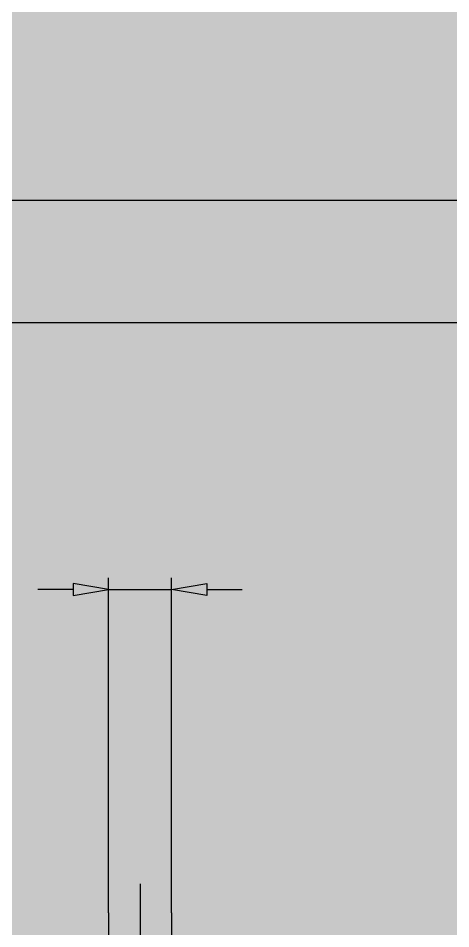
# Model space of a CAD drawing. Extents: x -0.42 to 4.47, y 1.12 to 4.63.
# Drawn here: x 1.803 to 2.145, y 2.684 to 3.404 of the extents above; entities that cross this region are included whole.
import ezdxf

# ---------------------------------------------------------------- set-up
doc = ezdxf.new("R2010")
doc.units = 0
doc.linetypes.add('1', pattern=[50.799999713897705, 31.75, -6.349999904632568, 6.349999904632568, -6.349999904632568])
doc.layers.get('0').update_dxf_attribs({"linetype": 'CONTINUOUS'})

msp = doc.modelspace()

# ---------------------------------------------------------------- linework, layer by layer
at = {"color": 7, "const_width": 1.4149999618530273}
for points in [[(1.3435124052456189, 3.926234479933015), (1.374570741015333, 3.92623447993293)], [(1.3435124052456686, 3.926234479933015), (1.3435124052456686, 3.3982427718487713)], [(1.3745707410153472, 3.92623447993293), (1.374570741015333, 3.3982427718487713)], [(1.3745707410153827, 3.910705312048009), (3.5486542448919707, 3.910705312048009)], [(1.3435124052456189, 3.895176144163358), (1.374570741015333, 3.8951761441632584)], [(2.3591774423770175, 3.823741971893341), (2.359147039403126, 3.8246125879267368), (2.3590559800601127, 3.8254789624424177), (2.3589047071600646, 3.8263368743786543), (2.35869395748896, 3.827182144511326), (2.358424758844741, 3.8280106540586587), (2.358098421151439, 3.8288183673587355), (2.357716535718687, 3.829601348715542), (2.3572809626534124, 3.8303557842434373), (2.3567938234549644, 3.831077997417367), (2.356257492129238, 3.8317644701768216), (2.3556745811194233, 3.83241185847605), (2.35504793019863, 3.833017007834343), (2.354380593141144, 3.8335769703672753), (2.3536758206911657, 3.8340890173749926), (2.3529370464935297, 3.8345506548924533), (2.352167869692245, 3.834959633315833), (2.3513720375290106, 3.8353139607312414), (2.350553427201227, 3.835611910319656), (2.349716027349821, 3.8358520307237853), (2.348863917325545, 3.8360331527123748), (2.348001248584204, 3.8361543928827615), (2.347132223952997, 3.836215160325139), (2.34626107726708, 3.836215160325139), (2.34539205263588, 3.8361543928827615), (2.344529383894539, 3.8360331527123748), (2.343677273870256, 3.8358520307237853), (2.34283987401885, 3.835611910319656), (2.3420212636910733, 3.8353139607312414), (2.341225431527832, 3.834959633315833), (2.340456254726554, 3.8345506548924533), (2.3397174805289183, 3.8340890173749926), (2.3390127080789327, 3.8335769703672753), (2.338345371021447, 3.833017007834343), (2.3377187201006606, 3.83241185847605), (2.3371358090908387, 3.8317644701768216), (2.3365994777651196, 3.831077997417367), (2.3361123385666716, 3.8303557842434373), (2.335676765501397, 3.829601348715542), (2.3352948800686377, 3.8288183673587355), (2.3349685423753357, 3.8280106540586587), (2.334699343731117, 3.827182144511326), (2.3344885940600193, 3.8263368743786543), (2.334337321159964, 3.8254789624424177), (2.3342462618169577, 3.8246125879267368), (2.3342158588430664, 3.823741971893341), (2.3342462618169577, 3.822871355859945), (2.334337321159964, 3.8220049813442643), (2.3344885940600193, 3.8211470694080276), (2.334699343731117, 3.820301799275356), (2.3349685423753357, 3.8194732897280232), (2.3352948800686377, 3.8186655764279607), (2.335676765501397, 3.817882595071154), (2.3361123385666716, 3.817128159543259), (2.3365994777651196, 3.816405946369315), (2.3371358090908387, 3.8157194736098745), (2.3377187201006606, 3.8150720853106463), (2.338345371021447, 3.814466935952339), (2.3390127080789327, 3.8139069734194067), (2.3397174805289183, 3.8133949264117035), (2.340456254726554, 3.8129332888942287), (2.341225431527832, 3.812524310470863), (2.3420212636910733, 3.8121699830554547), (2.34283987401885, 3.8118720334670257), (2.343677273870256, 3.811631913062911), (2.344529383894539, 3.811450791074307), (2.34539205263588, 3.8113295509039347), (2.34626107726708, 3.811268783461557), (2.347132223952997, 3.811268783461557), (2.348001248584204, 3.8113295509039347), (2.348863917325545, 3.811450791074307), (2.349716027349821, 3.811631913062911), (2.350553427201227, 3.8118720334670257), (2.3513720375290106, 3.8121699830554547), (2.352167869692245, 3.812524310470863), (2.3529370464935297, 3.8129332888942287), (2.3536758206911657, 3.8133949264117035), (2.354380593141144, 3.8139069734194067), (2.35504793019863, 3.814466935952339), (2.3556745811194233, 3.8150720853106463), (2.356257492129238, 3.8157194736098745), (2.3567938234549644, 3.816405946369315), (2.3572809626534124, 3.817128159543259), (2.357716535718687, 3.817882595071154), (2.358098421151439, 3.8186655764279607), (2.358424758844741, 3.8194732897280232), (2.35869395748896, 3.820301799275356), (2.3589047071600646, 3.8211470694080276), (2.3590559800601127, 3.8220049813442643), (2.3591774423770175, 3.823741971893341)], [(2.5517391241447527, 3.823741971893341), (2.5517087211708613, 3.8246125879267368), (2.551617661827848, 3.8254789624424177), (2.5514663889277998, 3.8263368743786543), (2.551255639256695, 3.827182144511326), (2.5509864406124763, 3.8280106540586587), (2.550660102919174, 3.8288183673587355), (2.5502782174864222, 3.829601348715542), (2.5498426444211475, 3.8303557842434373), (2.5493555052226995, 3.831077997417367), (2.548819173896973, 3.8317644701768216), (2.5482362628871584, 3.83241185847605), (2.547609611966365, 3.833017007834343), (2.5469422749088793, 3.8335769703672753), (2.546237502458901, 3.8340890173749926), (2.545498728261265, 3.8345506548924533), (2.54472955145998, 3.834959633315833), (2.5439337192967457, 3.8353139607312414), (2.543115108968962, 3.835611910319656), (2.542277709117556, 3.8358520307237853), (2.54142559909328, 3.8360331527123748), (2.540562930351939, 3.8361543928827615), (2.539693905720732, 3.836215160325139), (2.538822759034815, 3.836215160325139), (2.537953734403615, 3.8361543928827615), (2.537091065662274, 3.8360331527123748), (2.536238955637991, 3.8358520307237853), (2.535401555786585, 3.835611910319656), (2.5345829454588085, 3.8353139607312414), (2.533787113295567, 3.834959633315833), (2.5330179364942893, 3.8345506548924533), (2.5322791622966534, 3.8340890173749926), (2.531574389846668, 3.8335769703672753), (2.530907052789182, 3.833017007834343), (2.5302804018683958, 3.83241185847605), (2.529697490858574, 3.8317644701768216), (2.5291611595328547, 3.831077997417367), (2.5286740203344067, 3.8303557842434373), (2.528238447269132, 3.829601348715542), (2.527856561836373, 3.8288183673587355), (2.527530224143071, 3.8280106540586587), (2.527261025498852, 3.827182144511326), (2.5270502758277544, 3.8263368743786543), (2.526899002927699, 3.8254789624424177), (2.526807943584693, 3.8246125879267368), (2.5267775406108015, 3.823741971893341), (2.526807943584693, 3.822871355859945), (2.526899002927699, 3.8220049813442643), (2.5270502758277544, 3.8211470694080276), (2.527261025498852, 3.820301799275356), (2.527530224143071, 3.8194732897280232), (2.527856561836373, 3.8186655764279607), (2.528238447269132, 3.817882595071154), (2.5286740203344067, 3.817128159543259), (2.5291611595328547, 3.816405946369315), (2.529697490858574, 3.8157194736098745), (2.5302804018683958, 3.8150720853106463), (2.530907052789182, 3.814466935952339), (2.531574389846668, 3.8139069734194067), (2.5322791622966534, 3.8133949264117035), (2.5330179364942893, 3.8129332888942287), (2.533787113295567, 3.812524310470863), (2.5345829454588085, 3.8121699830554547), (2.535401555786585, 3.8118720334670257), (2.536238955637991, 3.811631913062911), (2.537091065662274, 3.811450791074307), (2.537953734403615, 3.8113295509039347), (2.538822759034815, 3.811268783461557), (2.539693905720732, 3.811268783461557), (2.540562930351939, 3.8113295509039347), (2.54142559909328, 3.811450791074307), (2.542277709117556, 3.811631913062911), (2.543115108968962, 3.8118720334670257), (2.5439337192967457, 3.8121699830554547), (2.54472955145998, 3.812524310470863), (2.545498728261265, 3.8129332888942287), (2.546237502458901, 3.8133949264117035), (2.5469422749088793, 3.8139069734194067), (2.547609611966365, 3.814466935952339), (2.5482362628871584, 3.8150720853106463), (2.548819173896973, 3.8157194736098745), (2.5493555052226995, 3.816405946369315), (2.5498426444211475, 3.817128159543259), (2.5502782174864222, 3.817882595071154), (2.550660102919174, 3.8186655764279607), (2.5509864406124763, 3.8194732897280232), (2.551255639256695, 3.820301799275356), (2.5514663889277998, 3.8211470694080276), (2.551617661827848, 3.8220049813442643), (2.5517391241447527, 3.823741971893341)], [(2.6449141314537528, 3.823741971893341), (2.6448837284798614, 3.8246125879267368), (2.644792669136855, 3.8254789624424177), (2.6446413962368, 3.8263368743786543), (2.644430646565702, 3.827182144511326), (2.6441614479214834, 3.8280106540586587), (2.6438351102281814, 3.8288183673587355), (2.6434532247954223, 3.829601348715542), (2.6430176517301476, 3.8303557842434373), (2.6425305125316996, 3.831077997417367), (2.6419941812059804, 3.8317644701768216), (2.6414112701961585, 3.83241185847605), (2.6407846192753723, 3.833017007834343), (2.6401172822178864, 3.8335769703672753), (2.639412509767901, 3.8340890173749926), (2.638673735570265, 3.8345506548924533), (2.6379045587689873, 3.834959633315833), (2.637108726605746, 3.8353139607312414), (2.6362901162779693, 3.835611910319656), (2.6354527164265633, 3.8358520307237853), (2.63460060640228, 3.8360331527123748), (2.633737937660939, 3.8361543928827615), (2.632868913029739, 3.836215160325139), (2.6319977663438223, 3.836215160325139), (2.6311287417126152, 3.8361543928827615), (2.630266072971274, 3.8360331527123748), (2.629413962946998, 3.8358520307237853), (2.628576563095592, 3.835611910319656), (2.6277579527678085, 3.8353139607312414), (2.626962120604574, 3.834959633315833), (2.6261929438032894, 3.8345506548924533), (2.6254541696056535, 3.8340890173749926), (2.624749397155675, 3.8335769703672753), (2.624082060098189, 3.833017007834343), (2.623455409177396, 3.83241185847605), (2.622872498167581, 3.8317644701768216), (2.6223361668418548, 3.831077997417367), (2.6218490276434068, 3.8303557842434373), (2.621413454578132, 3.829601348715542), (2.62103156914538, 3.8288183673587355), (2.620705231452078, 3.8280106540586587), (2.6204360328078593, 3.827182144511326), (2.6202252831367545, 3.8263368743786543), (2.6200740102367064, 3.8254789624424177), (2.619982950893693, 3.8246125879267368), (2.6199525479198016, 3.823741971893341), (2.619982950893693, 3.822871355859945), (2.6200740102367064, 3.8220049813442643), (2.6202252831367545, 3.8211470694080276), (2.6204360328078593, 3.820301799275356), (2.620705231452078, 3.8194732897280232), (2.62103156914538, 3.8186655764279607), (2.621413454578132, 3.817882595071154), (2.6218490276434068, 3.817128159543259), (2.6223361668418548, 3.816405946369315), (2.622872498167581, 3.8157194736098745), (2.623455409177396, 3.8150720853106463), (2.624082060098189, 3.814466935952339), (2.624749397155675, 3.8139069734194067), (2.6254541696056535, 3.8133949264117035), (2.6261929438032894, 3.8129332888942287), (2.626962120604574, 3.812524310470863), (2.6277579527678085, 3.8121699830554547), (2.628576563095592, 3.8118720334670257), (2.629413962946998, 3.811631913062911), (2.630266072971274, 3.811450791074307), (2.6311287417126152, 3.8113295509039347), (2.6319977663438223, 3.811268783461557), (2.632868913029739, 3.811268783461557), (2.633737937660939, 3.8113295509039347), (2.63460060640228, 3.811450791074307), (2.6354527164265633, 3.811631913062911), (2.6362901162779693, 3.8118720334670257), (2.637108726605746, 3.8121699830554547), (2.6379045587689873, 3.812524310470863), (2.638673735570265, 3.8129332888942287), (2.639412509767901, 3.8133949264117035), (2.6401172822178864, 3.8139069734194067), (2.6407846192753723, 3.814466935952339), (2.6414112701961585, 3.8150720853106463), (2.6419941812059804, 3.8157194736098745), (2.6425305125316996, 3.816405946369315), (2.6430176517301476, 3.817128159543259), (2.6434532247954223, 3.817882595071154), (2.6438351102281814, 3.8186655764279607), (2.6441614479214834, 3.8194732897280232), (2.644430646565702, 3.820301799275356), (2.6446413962368, 3.8211470694080276), (2.644792669136855, 3.8220049813442643), (2.6449141314537528, 3.823741971893341)], [(2.8374758132255096, 3.823741971893341), (2.8374454102516182, 3.8246125879267368), (2.837354350908612, 3.8254789624424177), (2.8372030780085638, 3.8263368743786543), (2.836992328337459, 3.827182144511326), (2.8367231296932403, 3.8280106540586587), (2.836396791999938, 3.8288183673587355), (2.836014906567179, 3.829601348715542), (2.8355793335019044, 3.8303557842434373), (2.8350921943034564, 3.831077997417367), (2.834555862977737, 3.8317644701768216), (2.8339729519679224, 3.83241185847605), (2.833346301047129, 3.833017007834343), (2.8326789639896433, 3.8335769703672753), (2.8319741915396577, 3.8340890173749926), (2.8312354173420218, 3.8345506548924533), (2.830466240540744, 3.834959633315833), (2.8296704083775026, 3.8353139607312414), (2.828851798049726, 3.835611910319656), (2.82801439819832, 3.8358520307237853), (2.827162288174037, 3.8360331527123748), (2.826299619432696, 3.8361543928827615), (2.825430594801496, 3.836215160325139), (2.824559448115579, 3.836215160325139), (2.823690423484372, 3.8361543928827615), (2.822827754743031, 3.8360331527123748), (2.821975644718755, 3.8358520307237853), (2.821138244867349, 3.835611910319656), (2.8203196345395654, 3.8353139607312414), (2.819523802376331, 3.834959633315833), (2.818754625575046, 3.8345506548924533), (2.8180158513774103, 3.8340890173749926), (2.817311078927432, 3.8335769703672753), (2.816643741869946, 3.833017007834343), (2.8160170909491526, 3.83241185847605), (2.815434179939338, 3.8317644701768216), (2.8148978486136116, 3.831077997417367), (2.8144107094151636, 3.8303557842434373), (2.813975136349889, 3.829601348715542), (2.813593250917137, 3.8288183673587355), (2.813266913223835, 3.8280106540586587), (2.812997714579616, 3.827182144511326), (2.8127869649085113, 3.8263368743786543), (2.812635692008463, 3.8254789624424177), (2.8125446326654497, 3.8246125879267368), (2.8125142296915584, 3.823741971893341), (2.8125446326654497, 3.822871355859945), (2.812635692008463, 3.8220049813442643), (2.8127869649085113, 3.8211470694080276), (2.812997714579616, 3.820301799275356), (2.813266913223835, 3.8194732897280232), (2.813593250917137, 3.8186655764279607), (2.813975136349889, 3.817882595071154), (2.8144107094151636, 3.817128159543259), (2.8148978486136116, 3.816405946369315), (2.815434179939338, 3.8157194736098745), (2.8160170909491526, 3.8150720853106463), (2.816643741869946, 3.814466935952339), (2.817311078927432, 3.8139069734194067), (2.8180158513774103, 3.8133949264117035), (2.818754625575046, 3.8129332888942287), (2.819523802376331, 3.812524310470863), (2.8203196345395654, 3.8121699830554547), (2.821138244867349, 3.8118720334670257), (2.821975644718755, 3.811631913062911), (2.822827754743031, 3.811450791074307), (2.823690423484372, 3.8113295509039347), (2.824559448115579, 3.811268783461557), (2.825430594801496, 3.811268783461557), (2.826299619432696, 3.8113295509039347), (2.827162288174037, 3.811450791074307), (2.82801439819832, 3.811631913062911), (2.828851798049726, 3.8118720334670257), (2.8296704083775026, 3.8121699830554547), (2.830466240540744, 3.812524310470863), (2.8312354173420218, 3.8129332888942287), (2.8319741915396577, 3.8133949264117035), (2.8326789639896433, 3.8139069734194067), (2.833346301047129, 3.814466935952339), (2.8339729519679224, 3.8150720853106463), (2.834555862977737, 3.8157194736098745), (2.8350921943034564, 3.816405946369315), (2.8355793335019044, 3.817128159543259), (2.836014906567179, 3.817882595071154), (2.836396791999938, 3.8186655764279607), (2.8367231296932403, 3.8194732897280232), (2.836992328337459, 3.820301799275356), (2.8372030780085638, 3.8211470694080276), (2.837354350908612, 3.8220049813442643), (2.8374758132255096, 3.823741971893341)], [(1.374570741015333, 3.693296961660792), (3.6728875879707275, 3.6932969616606925)], [(1.374570741015333, 3.6746619601986765), (1.3932057424774271, 3.693296961660778)], [(1.3435124052456686, 3.4914177791578567), (1.374570741015333, 3.4914177791578567)], [(1.3435124052456686, 3.3982427718487713), (1.374570741015333, 3.3982427718487713)], [(1.3435124052456686, 3.008744987840899), (1.3435124052455123, 2.263344929368799)], [(1.3435124052456686, 3.008744987840899), (1.3745707410152477, 3.008744987840899)], [(1.3745707410152121, 3.008744987840913), (1.3745707410152193, 2.263344929368799)], [(1.3435124052456686, 2.9776866520712417), (1.3745707410152477, 2.9776866520712417)], [(1.374570741015205, 2.8720883104543873), (1.393205742477008, 2.8534533089925844)], [(1.3745707410152121, 2.8534533089925986), (3.6728875879706493, 2.853453308992769)], [(1.3745707410152121, 2.8286066403769468), (3.6728875879706493, 2.8286066403769468)], [(2.3094266476828906, 2.7913366374534405), (2.306826823726361, 2.791245850610167), (2.3042396658243973, 2.7909739284495174), (2.3016777783859013, 2.790522197926734), (2.299153642898709, 2.789892859773431), (2.296679555543406, 2.7890889825736593), (2.2942675714716145, 2.7881144761063297), (2.2919294407537123, 2.7869740943071406), (2.2896765550636857, 2.7856733908393068), (2.2875198899210076, 2.7842187013218194), (2.285469951375511, 2.782617113709918), (2.2835367286160917, 2.7808764297896857), (2.2817296376936014, 2.7790051355585064), (2.2800574844964316, 2.77701233902404), (2.278528414397293, 2.77490775539448), (2.2771498796717324, 2.7727016359916377), (2.275928592106858, 2.7704047282645377), (2.2748705022676887, 2.7680282239553122), (2.273980769877589, 2.7655836991195315), (2.2732637223509258, 2.76308306451358), (2.2727228607170034, 2.760538502653091), (2.2723608151907086, 2.7579624107953293), (2.272156644759292, 2.754066634529835)], [(2.3094266476828906, 2.7913366374534405), (2.8622650243816707, 2.7913366374534405)], [(2.272156644759292, 2.754066634529906), (2.272156644758873, 2.5180232826807867)], [(1.688259932288851, 2.656232876855384), (1.6868516942584009, 2.656183699537877), (1.6854503170383666, 2.6560364089846047), (1.6840626280246056, 2.6557917219883365), (1.6826953879690478, 2.655450830735461), (1.6813552575650874, 2.655015396882007), (1.6800487664396968, 2.654487539705869), (1.6787822787206679, 2.653869833144796), (1.6775619656385672, 2.653165283581828), (1.6763937718344977, 2.6523773268832826), (1.6752833879620326, 2.651509801741142), (1.6742362262510824, 2.650566931901423), (1.6732573849644936, 2.6495533128352946), (1.672351635809683, 2.6484738821196174), (1.6715233891357357, 2.6473338994436943), (1.6707766820855738, 2.646138917730241), (1.6701151519383401, 2.6448947594397794), (1.6695420198187065, 2.6436074862105556), (1.6690600818109758, 2.6422833684986244), (1.6686716808205446, 2.6409288581796346), (1.668378713978754, 2.639550553745977), (1.6681826059853435, 2.638155170687199), (1.668084312070384, 2.636749506779651), (1.668084312070384, 2.635340410430544), (1.6681826059853435, 2.6339347465229963), (1.668378713978754, 2.6325393634642325), (1.6686716808205446, 2.6311610590305747), (1.6690600818109758, 2.6298065487115707), (1.6695420198187065, 2.6284824309996395), (1.6701151519383401, 2.62719515777043), (1.6707766820855738, 2.6259509994799544), (1.6715233891357357, 2.624756017766501), (1.672351635809683, 2.6236160350905777), (1.6732573849644936, 2.6225366043749005), (1.6742362262510824, 2.6215229853087862), (1.6752833879620326, 2.6205801154690533), (1.6763937718344977, 2.6197125903269267), (1.6775619656385672, 2.6189246336283674), (1.6787822787206679, 2.618220084065399), (1.6800487664396968, 2.6176023775043404), (1.6813552575650874, 2.617074520328188), (1.6826953879690478, 2.616639086474734), (1.6840626280246056, 2.6162981952218587), (1.6854503170383666, 2.6160535082256047), (1.688259932288851, 2.615857040354811)], [(1.7379532695203181, 2.6562328768552987), (1.688259932288851, 2.656232876855384)], [(1.7379532695202755, 2.656232876855384), (1.7393615075507256, 2.656183699537877), (1.74076288477076, 2.6560364089846047), (1.7421505737845209, 2.6557917219883365), (1.7435178138400858, 2.655450830735461), (1.744857944244039, 2.655015396882007), (1.7461644353694297, 2.654487539705869), (1.7474309230884586, 2.653869833144796), (1.7486512361705593, 2.653165283581828), (1.7498194299746288, 2.6523773268832826), (1.750929813847101, 2.651509801741142), (1.751976975558044, 2.650566931901423), (1.75295581684464, 2.6495533128352946), (1.7538615659994434, 2.6484738821196174), (1.7546898126733907, 2.6473338994436943), (1.7554365197235597, 2.646138917730241), (1.7560980498707863, 2.6448947594397794), (1.75667118199042, 2.6436074862105556), (1.7571531199981507, 2.6422833684986244), (1.7575415209885819, 2.6409288581796346), (1.7578344878303795, 2.639550553745977), (1.758030595823783, 2.638155170687199), (1.7581288897387424, 2.636749506779651), (1.7581288897387424, 2.635340410430544), (1.758030595823783, 2.6339347465229963), (1.7578344878303795, 2.6325393634642325), (1.7575415209885819, 2.6311610590305747), (1.7571531199981507, 2.6298065487115707), (1.75667118199042, 2.6284824309996395), (1.7560980498707863, 2.62719515777043), (1.7554365197235597, 2.6259509994799544), (1.7546898126733907, 2.624756017766501), (1.7538615659994434, 2.6236160350905777), (1.75295581684464, 2.6225366043749005), (1.751976975558044, 2.6215229853087862), (1.750929813847101, 2.6205801154690533), (1.7498194299746288, 2.6197125903269267), (1.7486512361705593, 2.6189246336283674), (1.7474309230884586, 2.618220084065399), (1.7461644353694297, 2.6176023775043404), (1.744857944244039, 2.617074520328188), (1.7435178138400858, 2.616639086474734), (1.7421505737845209, 2.6162981952218587), (1.74076288477076, 2.6160535082256047), (1.7379532695202755, 2.615857040354811)], [(1.8746099469068582, 2.656232876855384), (1.8732017088764081, 2.656183699537877), (1.8718003316563738, 2.6560364089846047), (1.8704126426426129, 2.6557917219883365), (1.869045402587048, 2.655450830735461), (1.8677052721830947, 2.655015396882007), (1.866398781057704, 2.654487539705869), (1.8651322933386751, 2.653869833144796), (1.8639119802565745, 2.653165283581828), (1.862743786452505, 2.6523773268832826), (1.8616334025800327, 2.651509801741142), (1.8605862408690896, 2.650566931901423), (1.8596073995824938, 2.6495533128352946), (1.8587016504276903, 2.6484738821196174), (1.857873403753743, 2.6473338994436943), (1.857126696703574, 2.646138917730241), (1.8564651665563474, 2.6448947594397794), (1.8558920344367138, 2.6436074862105556), (1.855410096428983, 2.6422833684986244), (1.8550216954385448, 2.6409288581796346), (1.8547287285967542, 2.639550553745977), (1.8545326206033437, 2.638155170687199), (1.8544343266883914, 2.636749506779651), (1.8544343266883914, 2.635340410430544), (1.8545326206033437, 2.6339347465229963), (1.8547287285967542, 2.6325393634642325), (1.8550216954385448, 2.6311610590305747), (1.855410096428983, 2.6298065487115707), (1.8558920344367138, 2.6284824309996395), (1.8564651665563474, 2.62719515777043), (1.857126696703574, 2.6259509994799544), (1.857873403753743, 2.624756017766501), (1.8587016504276903, 2.6236160350905777), (1.8596073995824938, 2.6225366043749005), (1.8605862408690896, 2.6215229853087862), (1.8616334025800327, 2.6205801154690533), (1.862743786452505, 2.6197125903269267), (1.8639119802565745, 2.6189246336283674), (1.8651322933386751, 2.618220084065399), (1.866398781057704, 2.6176023775043404), (1.8677052721830947, 2.617074520328188), (1.869045402587048, 2.616639086474734), (1.8704126426426129, 2.6162981952218587), (1.8718003316563738, 2.6160535082256047), (1.8746099469068582, 2.615857040354811)], [(1.9243032841383254, 2.6562328768552987), (1.8746099469068582, 2.656232876855384)], [(1.9243032841382828, 2.656232876855384), (1.9257115221687258, 2.656183699537877), (1.9271128993887672, 2.6560364089846047), (1.928500588402521, 2.6557917219883365), (1.929867828458086, 2.655450830735461), (1.9312079588620463, 2.655015396882007), (1.932514449987437, 2.654487539705869), (1.9337809377064659, 2.653869833144796), (1.9350012507885666, 2.653165283581828), (1.936169444592636, 2.6523773268832826), (1.9372798284651012, 2.651509801741142), (1.9383269901760514, 2.650566931901423), (1.9393058314626401, 2.6495533128352946), (1.9402115806174507, 2.6484738821196174), (1.941039827291391, 2.6473338994436943), (1.94178653434156, 2.646138917730241), (1.9424480644887936, 2.6448947594397794), (1.9430211966084272, 2.6436074862105556), (1.9435031346161509, 2.6422833684986244), (1.9438915356065891, 2.6409288581796346), (1.9441845024483797, 2.639550553745977), (1.9443806104417902, 2.638155170687199), (1.9444789043567496, 2.636749506779651), (1.9444789043567496, 2.635340410430544), (1.9443806104417902, 2.6339347465229963), (1.9441845024483797, 2.6325393634642325), (1.9438915356065891, 2.6311610590305747), (1.9435031346161509, 2.6298065487115707), (1.9430211966084272, 2.6284824309996395), (1.9424480644887936, 2.62719515777043), (1.94178653434156, 2.6259509994799544), (1.941039827291391, 2.624756017766501), (1.9402115806174507, 2.6236160350905777), (1.9393058314626401, 2.6225366043749005), (1.9383269901760514, 2.6215229853087862), (1.9372798284651012, 2.6205801154690533), (1.936169444592636, 2.6197125903269267), (1.9350012507885666, 2.6189246336283674), (1.9337809377064659, 2.618220084065399), (1.932514449987437, 2.6176023775043404), (1.9312079588620463, 2.617074520328188), (1.929867828458086, 2.616639086474734), (1.928500588402521, 2.6162981952218587), (1.9271128993887672, 2.6160535082256047), (1.9243032841382828, 2.615857040354811)], [(1.688259932288851, 2.615857040354811), (1.7379532695203181, 2.615857040354811)], [(1.8746099469068582, 2.615857040354811), (1.9243032841383254, 2.615857040354811)], [(2.2721566447589154, 2.51802328268073), (2.272247431602189, 2.5154234587242), (2.2725193537628456, 2.5128363008222294), (2.272971084285629, 2.5102744133837405), (2.273600422438925, 2.507750277896534), (2.2744042996386895, 2.505276190541238), (2.2753788061060263, 2.5028642064694537), (2.2765191879052153, 2.5005260757515515), (2.277819891373049, 2.4982731900615107), (2.2792745808905366, 2.496116524918847), (2.280876168502438, 2.49406658637335), (2.28261685242267, 2.492133363613931), (2.2844881466538567, 2.4903262726914335), (2.286480943188316, 2.488654119494271), (2.2885855268178688, 2.4871250493951322), (2.2907916462207183, 2.4857465146695716), (2.293088553947811, 2.4845252271046974), (2.295465058257051, 2.483467137265521), (2.2979095830928244, 2.482577404875414), (2.3004102176987686, 2.481860357348765), (2.3029547795592578, 2.4813194957148426), (2.3055308714170337, 2.4809574501885407), (2.309426647682521, 2.480753279757124)], [(2.3094266476824714, 2.480753279757124), (2.862265024381337, 2.480753279757124)], [(1.3745707410152121, 2.443483276832893), (3.6728875879706493, 2.443483276833163)], [(1.3745707410152121, 2.418636608217156), (3.6728875879706493, 2.4186366082172412)], [(1.374570741015198, 2.400001606756021), (1.3932057424770008, 2.418636608217824)], [(1.3435124052455194, 2.2944032651384703), (1.3745707410151908, 2.2944032651384703)], [(1.3435124052455194, 2.263344929368799), (1.3745707410151908, 2.263344929368799)]]:
    msp.add_lwpolyline(points, dxfattribs=at)
at = {"color": 5, "const_width": 6.211667181e-09}
for points in [[(1.9520232728352624, 3.27249215648024), (1.9520232728352624, 3.269193532583671), (1.9353947767427826, 3.269193532583671), (1.9357551466271374, 3.271576931352868), (1.9377886624031575, 3.275295033432826), (1.9418299532491616, 3.2795279496469334), (1.9473727852799882, 3.2854483121896436), (1.9488142648174218, 3.2895763588579), (1.9475014888101185, 3.2930179866806384), (1.9440779749087298, 3.2944194251569314), (1.9405085970065201, 3.2929321843249397), (1.9391529198225115, 3.2888136712517593), (1.9359782327460309, 3.2891759478646776), (1.9384321800537947, 3.2951916463581483), (1.944146616791457, 3.2972604364898217), (1.9498782139998099, 3.2950295752418413), (1.9519889518938953, 3.2895000900972917), (1.951371174949287, 3.2862014662007084), (1.9493204987025905, 3.2827884391632125), (1.9445584680878696, 3.277869104103573), (1.940989090185667, 3.274351207520226), (1.939684894413702, 3.27249215648024), (1.9520232728352624, 3.27249215648024)], [(1.9553352436772187, 3.2829791110647477), (1.9562533288587929, 3.290958730144041), (1.9589818436975008, 3.295620658136613), (1.963537948664019, 3.2972604364898217), (1.967090166095538, 3.296354744957526), (1.9696127552860432, 3.293742539906475), (1.9711743581182546, 3.289585892452976), (1.9717406536508193, 3.2829791110647477), (1.9708311487045762, 3.2750376263657586), (1.9681112141012207, 3.2703661647781104), (1.963537948664019, 3.268716852829826), (1.9578235119263567, 3.2716150657331724), (1.9553352436772187, 3.2829791110647477)], [(1.9748810197859257, 3.2829791110647477), (1.9757991049674999, 3.290958730144041), (1.9785276198062078, 3.295620658136613), (1.983083724772726, 3.2972604364898217), (1.986635942204245, 3.296354744957526), (1.9891585313947502, 3.293742539906475), (1.9907201342269616, 3.289585892452976), (1.9912864297595263, 3.2829791110647477), (1.9903769248132903, 3.2750376263657586), (1.9876569902099206, 3.2703661647781104), (1.983083724772726, 3.268716852829826), (1.9773692880350566, 3.2716150657331724), (1.9748810197859257, 3.2829791110647477)], [(1.9585099307536993, 3.2829791110647477), (1.959959990526464, 3.2738173261959247), (1.963537948664019, 3.271538796972564), (1.967115906801567, 3.2738268597910007), (1.9685659665743316, 3.2829791110647477), (1.967115906801567, 3.292150429528647), (1.9635036277226519, 3.2944194251569314), (1.9601058545272778, 3.2924173701908046), (1.9585099307536993, 3.2829791110647477)], [(1.9780557068624063, 3.2829791110647477), (1.979505766635178, 3.2738173261959247), (1.983083724772726, 3.271538796972564), (1.986661682910274, 3.2738268597910007), (1.9881117426830457, 3.2829791110647477), (1.986661682910274, 3.292150429528647), (1.9830494038313589, 3.2944194251569314), (1.9796516306359848, 3.2924173701908046), (1.9780557068624063, 3.2829791110647477)], [(1.8939395236437733, 2.976698655560881), (1.8910908855102804, 2.9789295168088614), (1.8901642200933608, 2.982399745416828), (1.892137674221992, 2.987528819568155), (1.897388778251198, 2.9896071432949043), (1.9026913636924476, 2.9874811515927746), (1.904699138762446, 2.982304409466053), (1.9037810535808646, 2.9789199832137854), (1.9009924770947606, 2.976698655560881), (1.904518953820265, 2.9739911145590696), (1.9057287670034668, 2.969529392063123), (1.9034464244025315, 2.963504159974562), (1.8974402596632416, 2.9610635596349084), (1.8914340949239588, 2.963513693569638), (1.8891517523230306, 2.9696247280138834), (1.8903958864475925, 2.974191320055681), (1.8939395236437733, 2.976698655560881)], [(1.8933217466991579, 2.9825141485577404), (1.8944714982349709, 2.9792727262316276), (1.8974574201339323, 2.9780142916814896), (1.9003832803854976, 2.9792631926365516), (1.9015244516859582, 2.9823234766562052), (1.9003489594441305, 2.9854981638167857), (1.8974230991925651, 2.986785199152166), (1.8944886587056544, 2.985526764602028), (1.8933217466991579, 2.9825141485577404)], [(1.8857711395983472, 2.9779761573011854), (1.8691598039765438, 2.9779761573011854), (1.8691598039765438, 2.981179445246994), (1.8857711395983472, 2.981179445246994), (1.8857711395983472, 2.9779761573011854)], [(1.9258408386447314, 2.9779761573011854), (1.909229503022928, 2.9779761573011854), (1.909229503022928, 2.981179445246994), (1.9258408386447314, 2.981179445246994), (1.9258408386447314, 2.9779761573011854)], [(1.8691598039765438, 2.9694912576828045), (1.8691598039765438, 2.9726945456286273), (1.8857711395983472, 2.9726945456286273), (1.8857711395983472, 2.9694912576828045), (1.8691598039765438, 2.9694912576828045)], [(1.892326439399504, 2.9696056608237313), (1.8929527965794577, 2.966764649490841), (1.8948147076486421, 2.9646386577887114), (1.8974745806046087, 2.9638855037776466), (1.9011297608602362, 2.965468080560399), (1.9025712403976698, 2.9694912576828045), (1.9010868596835238, 2.973590703565847), (1.8973716177805073, 2.9752114147289035), (1.8937593387015923, 2.973609770755999), (1.892326439399504, 2.9696056608237313)], [(1.909229503022928, 2.9694912576828045), (1.909229503022928, 2.9726945456286273), (1.9258408386447314, 2.9726945456286273), (1.9258408386447314, 2.9694912576828045), (1.909229503022928, 2.9694912576828045)]]:
    msp.add_lwpolyline(points, dxfattribs=at)
at = {"color": 5}
for points in [[(1.3714649074383658, 3.2598760303717853), (2.557893333839665, 3.2598760303717853)], [(1.3714649074383658, 3.1632471344140782), (3.6449350857780303, 3.1632471344140782)], [(1.8746099469068582, 2.696733637892848), (1.8746099469068582, 2.9615402379077693)], [(1.9243032841383254, 2.696733637892848), (1.9243032841383254, 2.9615402379077693)], [(1.846657444714154, 2.952222737176868), (1.8187049425214568, 2.952222737176868)], [(1.846657444714154, 2.9568814875423186), (1.846657444714154, 2.947563986811417), (1.8746099469068582, 2.952222737176868), (1.8746099469068582, 2.952222737176868), (1.846657444714154, 2.9568814875423186)], [(1.8746099469068582, 2.952222737176868), (1.9243032841383254, 2.952222737176868)], [(1.9522557863310297, 2.9568814875423186), (1.9522557863310297, 2.947563986811417), (1.9243032841383254, 2.952222737176868), (1.9243032841383254, 2.952222737176868), (1.9522557863310297, 2.9568814875423186)], [(1.9522557863310297, 2.952222737176868), (1.9802082885237269, 2.952222737176868)]]:
    msp.add_lwpolyline(points, dxfattribs=at)
at = {"color": 1, "linetype": '1'}
for points in [[(1.8994566155225883, 2.719640333360104), (1.8994566155225883, 2.5524495838501764)], [(1.8746099469068582, 2.696733637892848), (1.8746099469068582, 2.5753562793174467)], [(1.9243032841383254, 2.696733637892848), (1.9243032841383254, 2.5753562793174467)]]:
    msp.add_lwpolyline(points, dxfattribs=at)

doc.saveas('drawing.dxf')
